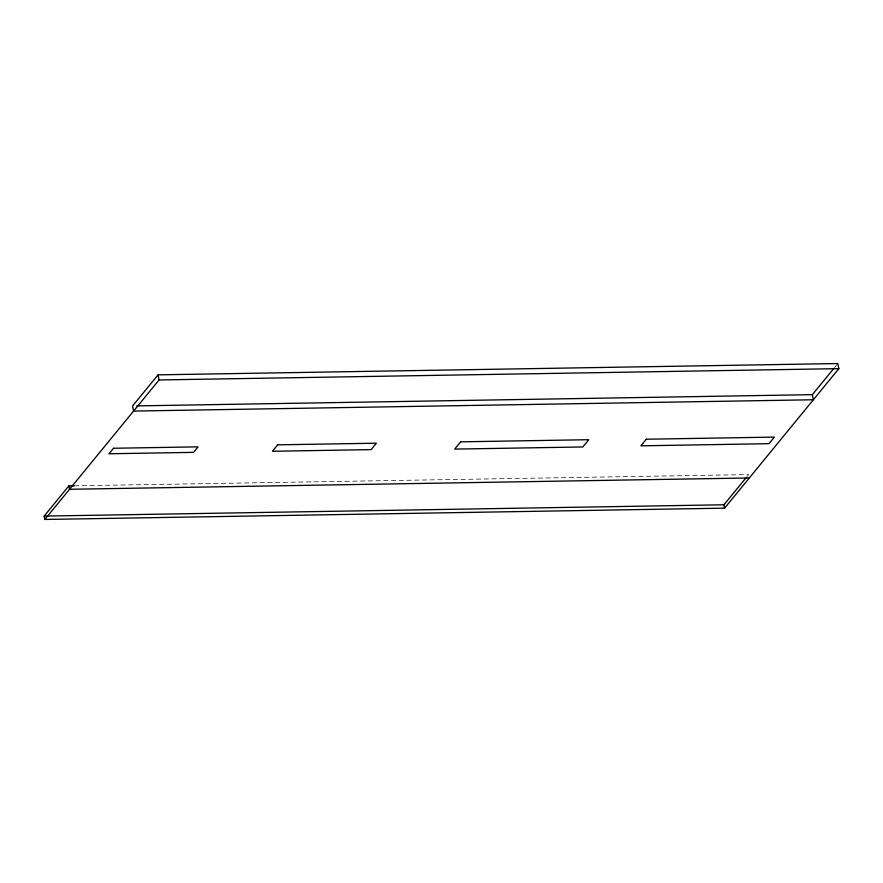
<?xml version="1.0" encoding="UTF-8"?>
<svg xmlns="http://www.w3.org/2000/svg" width="883" height="883" viewBox="0 0 883 883"><rect width="100%" height="100%" fill="white"/><g stroke="black" fill="none" stroke-linecap="round" stroke-linejoin="round"><path stroke-width="0.66" stroke-dasharray="4.42 3.31" d="M834.446 367.692L837.835 363.542M746.941 476.677L748.641 474.601L74.382 485.816"/><path stroke-width="1.32" d="M74.382 485.816L68.863 485.904L44.15 516.091L44.812 519.458L724.59 508.155L838.85 368.641L837.835 363.542L158.068 374.845L132.582 405.97L133.587 411.07L813.364 399.756L812.349 394.657L833.596 368.73M44.812 519.458L159.072 379.955L838.85 368.641M44.15 516.091L723.928 504.778L746.091 477.725M136.722 405.893L812.349 394.657M749.314 477.968L69.536 489.281L68.863 485.904M723.928 504.778L724.59 508.155M158.068 374.845L159.072 379.955M113.51 448.266L108.995 453.774L193.576 452.361L198.09 446.853L113.51 448.266M277.692 444.833L272.428 451.268L371.103 449.624L376.368 443.2L277.692 444.833M460.639 441.831L454.69 449.094L582.835 446.964L588.784 439.701L460.639 441.831M646.268 439.226L640.859 445.827L769.016 443.685L774.413 437.096L646.268 439.226"/></g></svg>
